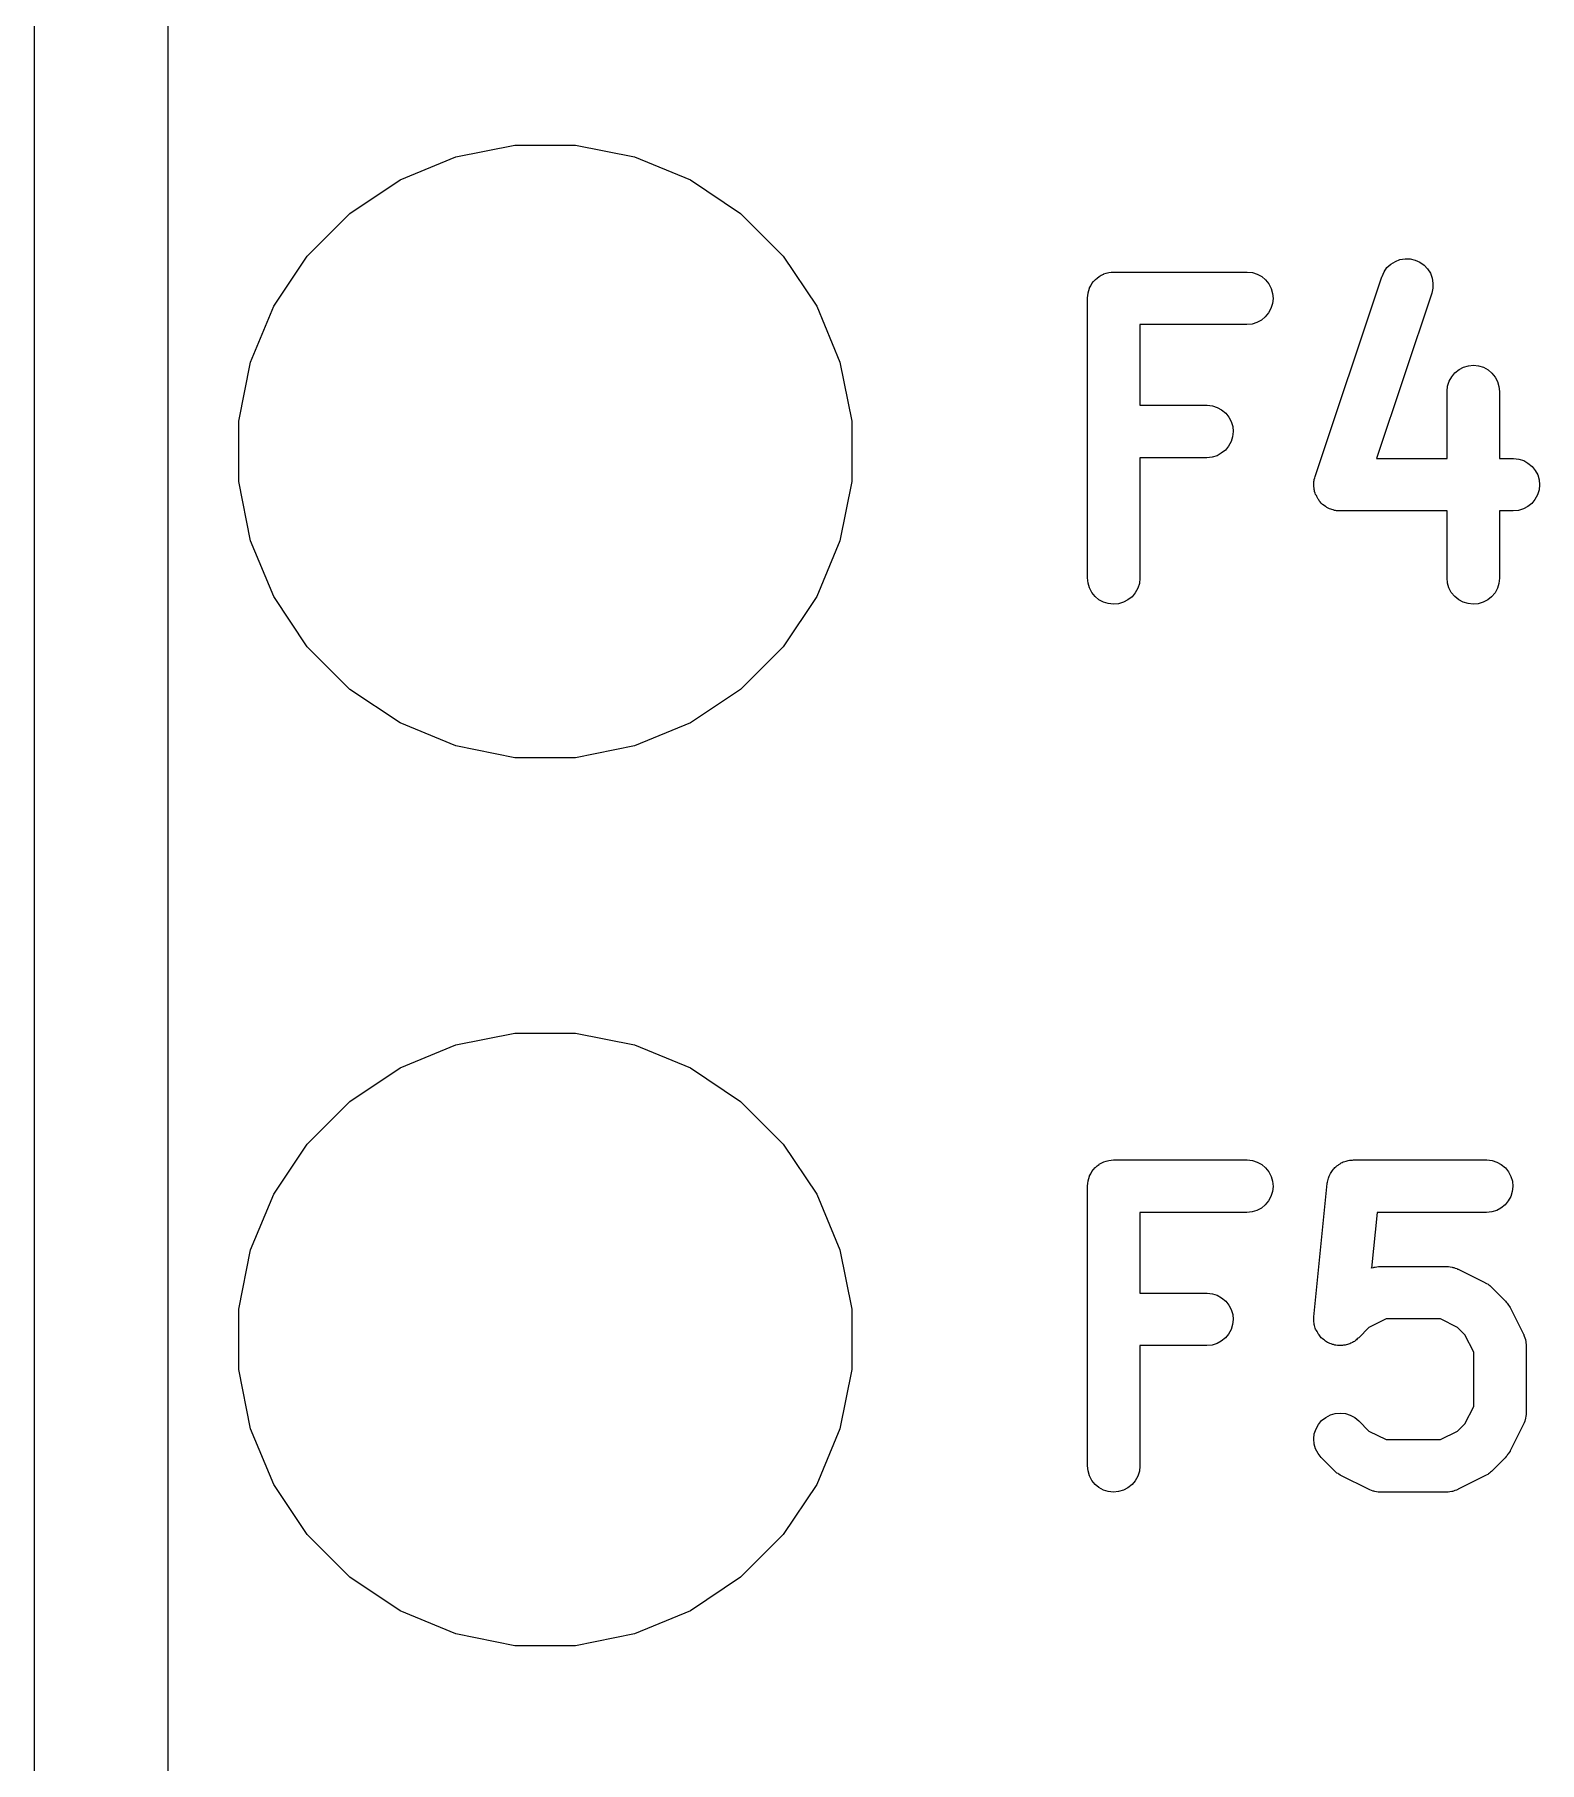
# Model space of a CAD drawing. Extents: x -557.2 to -539.1, y -88 to -54.6.
# Drawn here: x -557.238 to -552.934, y -72.508 to -67.565 of the extents above; entities that cross this region are included whole.
import ezdxf

# ---------------------------------------------------------------- set-up
doc = ezdxf.new("R2010")
doc.units = 0
doc.layers.add('BLACK', color=7, linetype='CONTINUOUS')

msp = doc.modelspace()

# ---------------------------------------------------------------- linework, layer by layer
at = {"layer": 'BLACK', "linetype": 'CONTINUOUS'}
for p, q in [((-557.238, -87.7984), (-557.238, -54.7972)), ((-556.857, -54.9783), (-556.857, -87.6173)), ((-556.033, -67.9152), (-555.864, -67.8815)), ((-555.864, -67.8815), (-555.691, -67.8815)), ((-555.691, -67.8815), (-555.522, -67.9152)), ((-556.192, -67.9812), (-556.033, -67.9152)), ((-555.522, -67.9152), (-555.362, -67.9812)), ((-556.336, -68.0771), (-556.192, -67.9812)), ((-555.362, -67.9812), (-555.219, -68.0771)), ((-556.458, -68.1992), (-556.336, -68.0771)), ((-555.219, -68.0771), (-555.097, -68.1992)), ((-556.554, -68.3427), (-556.458, -68.1992)), ((-555.097, -68.1992), (-555.001, -68.3427)), ((-553.346, -68.2142), (-553.333, -68.2091)), ((-553.333, -68.2091), (-553.318, -68.2068)), ((-553.318, -68.2068), (-553.304, -68.2073)), ((-553.304, -68.2073), (-553.289, -68.2106)), ((-553.289, -68.2106), (-553.276, -68.2167)), ((-554.199, -68.2617), (-554.193, -68.2572)), ((-554.193, -68.2569), (-554.187, -68.2537)), ((-554.193, -68.2571), (-554.193, -68.2569)), ((-554.193, -68.2572), (-554.193, -68.2571)), ((-554.187, -68.2537), (-554.18, -68.2504)), ((-554.18, -68.2502), (-554.173, -68.2482)), ((-554.18, -68.2503), (-554.18, -68.2502)), ((-554.18, -68.2504), (-554.18, -68.2503)), ((-554.173, -68.2482), (-554.166, -68.2461)), ((-554.166, -68.246), (-554.159, -68.2454)), ((-554.166, -68.2461), (-554.166, -68.246)), ((-554.166, -68.2461), (-554.166, -68.2461)), ((-554.159, -68.2454), (-554.152, -68.2447)), ((-554.152, -68.2447), (-553.771, -68.2447)), ((-553.771, -68.2447), (-553.77, -68.2447)), ((-553.77, -68.2447), (-553.755, -68.2463)), ((-553.755, -68.2463), (-553.741, -68.2508)), ((-553.741, -68.2508), (-553.728, -68.2578)), ((-553.728, -68.2578), (-553.717, -68.2672)), ((-553.575, -68.8293), (-553.385, -68.2579)), ((-553.385, -68.2579), (-553.384, -68.2569)), ((-553.384, -68.2569), (-553.378, -68.2436)), ((-553.378, -68.2436), (-553.37, -68.2318)), ((-553.37, -68.2318), (-553.359, -68.2218)), ((-553.359, -68.2218), (-553.346, -68.2142)), ((-553.276, -68.2167), (-553.264, -68.2252)), ((-553.264, -68.2252), (-553.254, -68.2359)), ((-553.254, -68.2359), (-553.246, -68.2483)), ((-553.246, -68.2483), (-553.241, -68.262)), ((-554.226, -68.3116), (-554.225, -68.3046)), ((-554.225, -68.3041), (-554.223, -68.2974)), ((-554.225, -68.3044), (-554.225, -68.3041)), ((-554.225, -68.3046), (-554.225, -68.3044)), ((-554.223, -68.2974), (-554.221, -68.2906)), ((-554.221, -68.2902), (-554.217, -68.2839)), ((-554.221, -68.2904), (-554.221, -68.2902)), ((-554.221, -68.2906), (-554.221, -68.2904)), ((-554.217, -68.2839), (-554.214, -68.2778)), ((-554.214, -68.2773), (-554.209, -68.2719)), ((-554.214, -68.2776), (-554.214, -68.2773)), ((-554.214, -68.2778), (-554.214, -68.2776)), ((-554.209, -68.2719), (-554.205, -68.2665)), ((-554.205, -68.2665), (-554.204, -68.2663)), ((-554.204, -68.2661), (-554.199, -68.2617)), ((-554.204, -68.2663), (-554.204, -68.2661)), ((-553.717, -68.2672), (-553.708, -68.2786)), ((-553.708, -68.2786), (-553.701, -68.2916)), ((-553.701, -68.2916), (-553.697, -68.3056)), ((-553.697, -68.3056), (-553.696, -68.3202)), ((-553.242, -68.3053), (-553.4, -68.778)), ((-553.239, -68.2911), (-553.242, -68.3053)), ((-553.241, -68.262), (-553.239, -68.2764)), ((-553.239, -68.2764), (-553.239, -68.2911)), ((-556.62, -68.5022), (-556.554, -68.3427)), ((-555.001, -68.3427), (-554.935, -68.5022)), ((-554.227, -68.3187), (-554.226, -68.3116)), ((-554.227, -68.3192), (-554.227, -68.3187)), ((-554.227, -68.3197), (-554.227, -68.3192)), ((-554.227, -68.3192), (-554.227, -68.3192)), ((-554.227, -68.3192), (-554.227, -68.3192)), ((-554.227, -69.1197), (-554.227, -68.3197)), ((-553.702, -68.3488), (-553.709, -68.3616)), ((-553.697, -68.3348), (-553.702, -68.3488)), ((-553.696, -68.3202), (-553.697, -68.3348)), ((-553.771, -68.3947), (-554.077, -68.3947)), ((-554.077, -68.3947), (-554.077, -68.6257)), ((-553.756, -68.3933), (-553.771, -68.3947)), ((-553.742, -68.389), (-553.756, -68.3933)), ((-553.729, -68.3822), (-553.742, -68.389)), ((-553.718, -68.3729), (-553.729, -68.3822)), ((-553.709, -68.3616), (-553.718, -68.3729)), ((-556.654, -68.6715), (-556.62, -68.5022)), ((-554.935, -68.5022), (-554.901, -68.6715)), ((-553.197, -68.5708), (-553.192, -68.5568)), ((-553.192, -68.5568), (-553.185, -68.544)), ((-553.185, -68.544), (-553.176, -68.5328)), ((-553.176, -68.5328), (-553.164, -68.5236)), ((-553.164, -68.5236), (-553.151, -68.5168)), ((-553.151, -68.5168), (-553.137, -68.5127)), ((-553.137, -68.5127), (-553.123, -68.5114)), ((-553.123, -68.5114), (-553.108, -68.5129)), ((-553.108, -68.5129), (-553.094, -68.5172)), ((-553.094, -68.5172), (-553.081, -68.5242)), ((-553.081, -68.5242), (-553.07, -68.5335)), ((-553.07, -68.5335), (-553.061, -68.5449)), ((-553.061, -68.5449), (-553.054, -68.5578)), ((-553.198, -68.5853), (-553.197, -68.5708)), ((-553.198, -68.5864), (-553.198, -68.5853)), ((-553.198, -68.778), (-553.198, -68.5864)), ((-553.054, -68.5578), (-553.05, -68.5718)), ((-553.05, -68.5718), (-553.048, -68.5864)), ((-553.048, -68.5864), (-553.048, -68.778)), ((-554.077, -68.6257), (-553.885, -68.6257)), ((-553.885, -68.6257), (-553.884, -68.6257)), ((-553.884, -68.6257), (-553.869, -68.6273)), ((-553.869, -68.6273), (-553.856, -68.6317)), ((-553.856, -68.6317), (-553.843, -68.6388)), ((-553.843, -68.6388), (-553.831, -68.6482)), ((-553.831, -68.6482), (-553.822, -68.6596)), ((-556.654, -68.8441), (-556.654, -68.6715)), ((-554.901, -68.6715), (-554.901, -68.8441)), ((-553.822, -68.6596), (-553.816, -68.6726)), ((-553.816, -68.6726), (-553.811, -68.6866)), ((-553.81, -68.7012), (-553.812, -68.7157)), ((-553.811, -68.6866), (-553.81, -68.7012)), ((-553.832, -68.7539), (-553.844, -68.7631)), ((-553.823, -68.7426), (-553.832, -68.7539)), ((-553.816, -68.7297), (-553.823, -68.7426)), ((-553.812, -68.7157), (-553.816, -68.7297)), ((-553.885, -68.7757), (-554.077, -68.7757)), ((-554.077, -68.7757), (-554.077, -69.1197)), ((-553.87, -68.7742), (-553.885, -68.7757)), ((-553.856, -68.77), (-553.87, -68.7742)), ((-553.844, -68.7631), (-553.856, -68.77)), ((-553.4, -68.778), (-553.198, -68.778)), ((-553.048, -68.778), (-553.009, -68.778)), ((-553.009, -68.778), (-553.008, -68.778)), ((-553.008, -68.778), (-552.993, -68.7797)), ((-552.993, -68.7797), (-552.979, -68.7841)), ((-552.979, -68.7841), (-552.967, -68.7912)), ((-552.967, -68.7912), (-552.955, -68.8006)), ((-552.955, -68.8006), (-552.946, -68.812)), ((-556.62, -69.0134), (-556.654, -68.8441)), ((-554.901, -68.8441), (-554.935, -69.0134)), ((-553.579, -68.8436), (-553.578, -68.8408)), ((-553.579, -68.8481), (-553.579, -68.8436)), ((-553.579, -68.8525), (-553.579, -68.8481)), ((-553.579, -68.8554), (-553.579, -68.8525)), ((-553.578, -68.838), (-553.576, -68.8337)), ((-553.578, -68.8408), (-553.578, -68.838)), ((-553.576, -68.8337), (-553.575, -68.8293)), ((-552.946, -68.812), (-552.939, -68.8249)), ((-552.939, -68.8249), (-552.935, -68.839)), ((-552.935, -68.839), (-552.934, -68.8536)), ((-552.934, -68.8536), (-552.935, -68.8681)), ((-553.579, -68.8582), (-553.579, -68.8554)), ((-553.578, -68.8626), (-553.579, -68.8582)), ((-553.578, -68.8671), (-553.578, -68.8626)), ((-553.577, -68.8698), (-553.578, -68.8671)), ((-553.577, -68.8727), (-553.577, -68.8698)), ((-553.575, -68.8768), (-553.577, -68.8727)), ((-553.574, -68.8811), (-553.575, -68.8768)), ((-553.572, -68.8837), (-553.574, -68.8811)), ((-553.571, -68.8863), (-553.572, -68.8837)), ((-553.569, -68.8901), (-553.571, -68.8863)), ((-553.567, -68.8941), (-553.569, -68.8901)), ((-553.565, -68.8963), (-553.567, -68.8941)), ((-553.564, -68.8988), (-553.565, -68.8963)), ((-553.561, -68.902), (-553.564, -68.8988)), ((-553.558, -68.9055), (-553.561, -68.902)), ((-552.947, -68.895), (-552.956, -68.9063)), ((-552.94, -68.8821), (-552.947, -68.895)), ((-552.935, -68.8681), (-552.94, -68.8821)), ((-553.556, -68.9074), (-553.558, -68.9055)), ((-553.554, -68.9094), (-553.556, -68.9074)), ((-553.55, -68.912), (-553.554, -68.9094)), ((-553.546, -68.9149), (-553.55, -68.912)), ((-553.544, -68.9163), (-553.546, -68.9149)), ((-553.542, -68.918), (-553.544, -68.9163)), ((-553.538, -68.9198), (-553.542, -68.918)), ((-553.534, -68.922), (-553.538, -68.9198)), ((-553.531, -68.9228), (-553.534, -68.922)), ((-553.528, -68.924), (-553.531, -68.9228)), ((-553.524, -68.925), (-553.528, -68.924)), ((-553.52, -68.9264), (-553.524, -68.925)), ((-553.517, -68.9267), (-553.52, -68.9264)), ((-553.514, -68.9274), (-553.517, -68.9267)), ((-553.51, -68.9275), (-553.514, -68.9274)), ((-553.505, -68.928), (-553.51, -68.9275)), ((-553.504, -68.928), (-553.505, -68.928)), ((-553.198, -68.928), (-553.504, -68.928)), ((-553.198, -69.1197), (-553.198, -68.928)), ((-553.009, -68.928), (-553.048, -68.928)), ((-553.048, -68.928), (-553.048, -69.1197)), ((-552.994, -68.9266), (-553.009, -68.928)), ((-552.98, -68.9224), (-552.994, -68.9266)), ((-552.967, -68.9155), (-552.98, -68.9224)), ((-552.956, -68.9063), (-552.967, -68.9155)), ((-556.554, -69.1729), (-556.62, -69.0134)), ((-554.935, -69.0134), (-555.001, -69.1729)), ((-554.225, -69.1343), (-554.227, -69.1197)), ((-554.221, -69.1483), (-554.225, -69.1343)), ((-554.214, -69.1612), (-554.221, -69.1483)), ((-554.083, -69.1492), (-554.09, -69.1621)), ((-554.078, -69.1353), (-554.083, -69.1492)), ((-554.077, -69.1208), (-554.078, -69.1353)), ((-554.077, -69.1197), (-554.077, -69.1208)), ((-553.197, -69.1343), (-553.198, -69.1197)), ((-553.193, -69.1483), (-553.197, -69.1343)), ((-553.186, -69.1612), (-553.193, -69.1483)), ((-553.054, -69.1492), (-553.061, -69.1621)), ((-553.05, -69.1353), (-553.054, -69.1492)), ((-553.048, -69.1208), (-553.05, -69.1353)), ((-553.048, -69.1197), (-553.048, -69.1208)), ((-556.458, -69.3164), (-556.554, -69.1729)), ((-555.001, -69.1729), (-555.097, -69.3164)), ((-554.205, -69.1726), (-554.214, -69.1612)), ((-554.194, -69.1819), (-554.205, -69.1726)), ((-554.181, -69.1888), (-554.194, -69.1819)), ((-554.167, -69.1932), (-554.181, -69.1888)), ((-554.152, -69.1947), (-554.167, -69.1932)), ((-554.138, -69.1934), (-554.152, -69.1947)), ((-554.124, -69.1892), (-554.138, -69.1934)), ((-554.111, -69.1825), (-554.124, -69.1892)), ((-554.099, -69.1733), (-554.111, -69.1825)), ((-554.09, -69.1621), (-554.099, -69.1733)), ((-553.176, -69.1726), (-553.186, -69.1612)), ((-553.165, -69.1819), (-553.176, -69.1726)), ((-553.152, -69.1888), (-553.165, -69.1819)), ((-553.138, -69.1932), (-553.152, -69.1888)), ((-553.124, -69.1947), (-553.138, -69.1932)), ((-553.109, -69.1934), (-553.124, -69.1947)), ((-553.095, -69.1892), (-553.109, -69.1934)), ((-553.082, -69.1825), (-553.095, -69.1892)), ((-553.071, -69.1733), (-553.082, -69.1825)), ((-553.061, -69.1621), (-553.071, -69.1733)), ((-556.336, -69.4385), (-556.458, -69.3164)), ((-555.097, -69.3164), (-555.219, -69.4385)), ((-556.192, -69.5344), (-556.336, -69.4385)), ((-555.219, -69.4385), (-555.362, -69.5344)), ((-556.033, -69.6004), (-556.192, -69.5344)), ((-555.362, -69.5344), (-555.522, -69.6004)), ((-555.864, -69.6341), (-556.033, -69.6004)), ((-555.691, -69.6341), (-555.864, -69.6341)), ((-555.522, -69.6004), (-555.691, -69.6341)), ((-556.033, -70.4552), (-555.864, -70.4215)), ((-555.864, -70.4215), (-555.691, -70.4215)), ((-555.691, -70.4215), (-555.522, -70.4552)), ((-556.192, -70.5212), (-556.033, -70.4552)), ((-555.522, -70.4552), (-555.362, -70.5212)), ((-556.336, -70.6171), (-556.192, -70.5212)), ((-555.362, -70.5212), (-555.219, -70.6171)), ((-556.458, -70.7392), (-556.336, -70.6171)), ((-555.219, -70.6171), (-555.097, -70.7392)), ((-556.554, -70.8827), (-556.458, -70.7392)), ((-555.097, -70.7392), (-555.001, -70.8827)), ((-554.223, -70.8374), (-554.221, -70.8306)), ((-554.221, -70.8302), (-554.217, -70.8239)), ((-554.221, -70.8304), (-554.221, -70.8302)), ((-554.221, -70.8306), (-554.221, -70.8304)), ((-554.217, -70.8239), (-554.214, -70.8178)), ((-554.214, -70.8173), (-554.209, -70.8119)), ((-554.214, -70.8176), (-554.214, -70.8173)), ((-554.214, -70.8178), (-554.214, -70.8176)), ((-554.209, -70.8119), (-554.205, -70.8065)), ((-554.205, -70.8065), (-554.204, -70.8063)), ((-554.204, -70.8061), (-554.199, -70.8017)), ((-554.204, -70.8063), (-554.204, -70.8061)), ((-554.199, -70.8017), (-554.193, -70.7972)), ((-554.193, -70.7969), (-554.187, -70.7937)), ((-554.193, -70.7971), (-554.193, -70.7969)), ((-554.193, -70.7972), (-554.193, -70.7971)), ((-554.187, -70.7937), (-554.18, -70.7904)), ((-554.18, -70.7902), (-554.173, -70.7882)), ((-554.18, -70.7903), (-554.18, -70.7902)), ((-554.18, -70.7904), (-554.18, -70.7903)), ((-554.173, -70.7882), (-554.166, -70.7861)), ((-554.166, -70.786), (-554.159, -70.7854)), ((-554.166, -70.7861), (-554.166, -70.786)), ((-554.166, -70.7861), (-554.166, -70.7861)), ((-554.159, -70.7854), (-554.152, -70.7847)), ((-554.152, -70.7847), (-553.771, -70.7847)), ((-553.771, -70.7847), (-553.77, -70.7847)), ((-553.77, -70.7847), (-553.755, -70.7863)), ((-553.755, -70.7863), (-553.741, -70.7908)), ((-553.741, -70.7908), (-553.728, -70.7978)), ((-553.728, -70.7978), (-553.717, -70.8072)), ((-553.717, -70.8072), (-553.708, -70.8186)), ((-553.708, -70.8186), (-553.701, -70.8316)), ((-553.536, -70.8338), (-553.535, -70.8306)), ((-553.535, -70.8306), (-553.533, -70.8271)), ((-553.533, -70.8271), (-553.532, -70.8234)), ((-553.532, -70.8234), (-553.53, -70.8207)), ((-553.53, -70.8207), (-553.528, -70.8178)), ((-553.528, -70.8178), (-553.526, -70.8147)), ((-553.526, -70.8147), (-553.523, -70.8114)), ((-553.523, -70.8114), (-553.521, -70.8091)), ((-553.521, -70.8091), (-553.519, -70.8065)), ((-553.519, -70.8065), (-553.516, -70.804)), ((-553.516, -70.804), (-553.513, -70.8012)), ((-553.513, -70.8012), (-553.51, -70.7993)), ((-553.51, -70.7993), (-553.508, -70.7972)), ((-553.508, -70.7972), (-553.504, -70.7954)), ((-553.504, -70.7954), (-553.501, -70.7932)), ((-553.501, -70.7932), (-553.498, -70.7919)), ((-553.498, -70.7919), (-553.495, -70.7904)), ((-553.495, -70.7904), (-553.491, -70.7892)), ((-553.491, -70.7892), (-553.487, -70.7877)), ((-553.487, -70.7877), (-553.484, -70.7871)), ((-553.484, -70.7871), (-553.481, -70.7861)), ((-553.481, -70.7861), (-553.477, -70.7857)), ((-553.477, -70.7857), (-553.473, -70.785)), ((-553.473, -70.785), (-553.469, -70.785)), ((-553.469, -70.785), (-553.466, -70.7847)), ((-553.466, -70.7847), (-553.085, -70.7847)), ((-553.085, -70.7847), (-553.084, -70.7847)), ((-553.084, -70.7847), (-553.069, -70.7863)), ((-553.069, -70.7863), (-553.056, -70.7908)), ((-553.056, -70.7908), (-553.043, -70.7978)), ((-553.043, -70.7978), (-553.031, -70.8072)), ((-553.031, -70.8072), (-553.022, -70.8186)), ((-553.022, -70.8186), (-553.016, -70.8316)), ((-554.227, -70.8587), (-554.226, -70.8516)), ((-554.227, -70.8592), (-554.227, -70.8587)), ((-554.227, -70.8597), (-554.227, -70.8592)), ((-554.227, -70.8592), (-554.227, -70.8592)), ((-554.227, -70.8592), (-554.227, -70.8592)), ((-554.227, -71.6597), (-554.227, -70.8597)), ((-554.226, -70.8516), (-554.225, -70.8446)), ((-554.225, -70.8441), (-554.223, -70.8374)), ((-554.225, -70.8444), (-554.225, -70.8441)), ((-554.225, -70.8446), (-554.225, -70.8444)), ((-553.697, -70.8748), (-553.702, -70.8888)), ((-553.701, -70.8316), (-553.697, -70.8456)), ((-553.697, -70.8456), (-553.696, -70.8602)), ((-553.696, -70.8602), (-553.697, -70.8748)), ((-553.579, -71.2332), (-553.541, -70.8522)), ((-553.541, -70.8512), (-553.54, -70.8479)), ((-553.541, -70.8522), (-553.541, -70.8512)), ((-553.54, -70.8479), (-553.539, -70.8446)), ((-553.539, -70.8446), (-553.538, -70.8408)), ((-553.538, -70.8408), (-553.537, -70.8369)), ((-553.537, -70.8369), (-553.536, -70.8338)), ((-553.016, -70.8316), (-553.011, -70.8456)), ((-553.012, -70.8748), (-553.016, -70.8888)), ((-553.01, -70.8602), (-553.012, -70.8748)), ((-553.011, -70.8456), (-553.01, -70.8602)), ((-556.62, -71.0422), (-556.554, -70.8827)), ((-555.001, -70.8827), (-554.935, -71.0422)), ((-553.742, -70.929), (-553.756, -70.9333)), ((-553.729, -70.9222), (-553.742, -70.929)), ((-553.718, -70.9129), (-553.729, -70.9222)), ((-553.709, -70.9016), (-553.718, -70.9129)), ((-553.702, -70.8888), (-553.709, -70.9016)), ((-553.056, -70.929), (-553.07, -70.9333)), ((-553.044, -70.9222), (-553.056, -70.929)), ((-553.032, -70.9129), (-553.044, -70.9222)), ((-553.023, -70.9016), (-553.032, -70.9129)), ((-553.016, -70.8888), (-553.023, -70.9016)), ((-553.771, -70.9347), (-554.077, -70.9347)), ((-554.077, -70.9347), (-554.077, -71.1657)), ((-553.756, -70.9333), (-553.771, -70.9347)), ((-553.398, -70.9347), (-553.414, -71.0938)), ((-553.085, -70.9347), (-553.398, -70.9347)), ((-553.07, -70.9333), (-553.085, -70.9347)), ((-556.654, -71.2115), (-556.62, -71.0422)), ((-554.935, -71.0422), (-554.901, -71.2115)), ((-553.414, -71.0936), (-553.409, -71.0919)), ((-553.414, -71.0938), (-553.414, -71.0936)), ((-553.409, -71.0919), (-553.407, -71.0915)), ((-553.407, -71.0915), (-553.404, -71.0909)), ((-553.404, -71.0909), (-553.399, -71.0904)), ((-553.399, -71.0904), (-553.394, -71.0896)), ((-553.394, -71.0896), (-553.392, -71.0897)), ((-553.392, -71.0897), (-553.39, -71.0895)), ((-553.39, -71.0895), (-553.199, -71.0895)), ((-553.199, -71.0895), (-553.198, -71.0895)), ((-553.198, -71.0895), (-553.196, -71.0897)), ((-553.196, -71.0897), (-553.194, -71.0897)), ((-553.194, -71.0897), (-553.189, -71.0905)), ((-553.189, -71.0905), (-553.184, -71.0911)), ((-553.184, -71.0911), (-553.182, -71.0918)), ((-553.182, -71.0918), (-553.179, -71.0921)), ((-553.179, -71.0921), (-553.175, -71.094)), ((-553.175, -71.094), (-553.17, -71.0955)), ((-553.17, -71.0955), (-553.168, -71.0966)), ((-553.168, -71.0966), (-553.166, -71.0974)), ((-553.166, -71.0974), (-553.09, -71.1355)), ((-554.077, -71.1657), (-553.885, -71.1657)), ((-553.885, -71.1657), (-553.884, -71.1657)), ((-553.884, -71.1657), (-553.869, -71.1673)), ((-553.869, -71.1673), (-553.856, -71.1717)), ((-553.856, -71.1717), (-553.843, -71.1788)), ((-553.09, -71.1355), (-553.089, -71.136)), ((-553.089, -71.136), (-553.085, -71.1382)), ((-553.085, -71.1382), (-553.081, -71.1402)), ((-553.081, -71.1402), (-553.079, -71.1422)), ((-553.079, -71.1422), (-553.076, -71.1439)), ((-553.076, -71.1439), (-553.073, -71.1469)), ((-553.073, -71.1469), (-553.07, -71.1495)), ((-553.07, -71.1495), (-553.032, -71.1876)), ((-556.654, -71.3841), (-556.654, -71.2115)), ((-554.901, -71.2115), (-554.901, -71.3841)), ((-553.843, -71.1788), (-553.831, -71.1882)), ((-553.831, -71.1882), (-553.822, -71.1996)), ((-553.822, -71.1996), (-553.816, -71.2126)), ((-553.816, -71.2126), (-553.811, -71.2266)), ((-553.811, -71.2266), (-553.81, -71.2412)), ((-553.032, -71.1876), (-553.031, -71.1884)), ((-553.031, -71.1884), (-553.029, -71.1917)), ((-553.029, -71.1917), (-553.026, -71.1947)), ((-553.026, -71.1947), (-553.024, -71.1974)), ((-553.024, -71.1974), (-553.022, -71.1998)), ((-553.022, -71.1998), (-553.02, -71.2035)), ((-553.02, -71.2035), (-553.018, -71.2071)), ((-553.018, -71.2071), (-552.98, -71.2833)), ((-553.816, -71.2697), (-553.823, -71.2826)), ((-553.812, -71.2557), (-553.816, -71.2697)), ((-553.81, -71.2412), (-553.812, -71.2557)), ((-553.579, -71.2368), (-553.579, -71.2332)), ((-553.579, -71.2404), (-553.579, -71.2368)), ((-553.579, -71.2441), (-553.579, -71.2404)), ((-553.579, -71.2478), (-553.579, -71.2441)), ((-553.578, -71.2514), (-553.579, -71.2478)), ((-553.578, -71.255), (-553.578, -71.2514)), ((-553.577, -71.2585), (-553.578, -71.255)), ((-553.576, -71.2622), (-553.577, -71.2585)), ((-553.575, -71.2655), (-553.576, -71.2622)), ((-553.574, -71.269), (-553.575, -71.2655)), ((-553.572, -71.2723), (-553.574, -71.269)), ((-553.57, -71.2757), (-553.572, -71.2723)), ((-553.568, -71.2787), (-553.57, -71.2757)), ((-553.422, -71.2642), (-553.451, -71.2937)), ((-553.372, -71.2395), (-553.422, -71.2642)), ((-553.217, -71.2395), (-553.372, -71.2395)), ((-553.168, -71.2642), (-553.217, -71.2395)), ((-553.147, -71.2851), (-553.168, -71.2642)), ((-553.885, -71.3157), (-554.077, -71.3157)), ((-554.077, -71.3157), (-554.077, -71.6597)), ((-553.87, -71.3142), (-553.885, -71.3157)), ((-553.856, -71.31), (-553.87, -71.3142)), ((-553.844, -71.3031), (-553.856, -71.31)), ((-553.832, -71.2939), (-553.844, -71.3031)), ((-553.823, -71.2826), (-553.832, -71.2939)), ((-553.567, -71.2819), (-553.568, -71.2787)), ((-553.564, -71.2848), (-553.567, -71.2819)), ((-553.562, -71.2879), (-553.564, -71.2848)), ((-553.56, -71.2905), (-553.562, -71.2879)), ((-553.558, -71.2933), (-553.56, -71.2905)), ((-553.555, -71.2957), (-553.558, -71.2933)), ((-553.552, -71.2984), (-553.555, -71.2957)), ((-553.549, -71.3004), (-553.552, -71.2984)), ((-553.546, -71.3027), (-553.549, -71.3004)), ((-553.543, -71.3045), (-553.546, -71.3027)), ((-553.54, -71.3066), (-553.543, -71.3045)), ((-553.537, -71.308), (-553.54, -71.3066)), ((-553.533, -71.3097), (-553.537, -71.308)), ((-553.53, -71.3108), (-553.533, -71.3097)), ((-553.526, -71.3123), (-553.53, -71.3108)), ((-553.523, -71.313), (-553.526, -71.3123)), ((-553.519, -71.3141), (-553.523, -71.313)), ((-553.516, -71.3145), (-553.519, -71.3141)), ((-553.512, -71.3152), (-553.516, -71.3145)), ((-553.508, -71.3153), (-553.512, -71.3152)), ((-553.505, -71.3157), (-553.508, -71.3153)), ((-553.501, -71.3153), (-553.505, -71.3157)), ((-553.497, -71.3154), (-553.501, -71.3153)), ((-553.494, -71.3147), (-553.497, -71.3154)), ((-553.49, -71.3144), (-553.494, -71.3147)), ((-553.487, -71.3133), (-553.49, -71.3144)), ((-553.483, -71.3126), (-553.487, -71.3133)), ((-553.48, -71.3113), (-553.483, -71.3126)), ((-553.476, -71.3103), (-553.48, -71.3113)), ((-553.473, -71.3086), (-553.476, -71.3103)), ((-553.469, -71.3072), (-553.473, -71.3086)), ((-553.466, -71.3052), (-553.469, -71.3072)), ((-553.463, -71.3036), (-553.466, -71.3052)), ((-553.46, -71.3012), (-553.463, -71.3036)), ((-553.457, -71.2992), (-553.46, -71.3012)), ((-553.455, -71.2967), (-553.457, -71.2992)), ((-553.452, -71.2944), (-553.455, -71.2967)), ((-553.451, -71.2937), (-553.452, -71.2944)), ((-553.122, -71.3346), (-553.147, -71.2851)), ((-552.98, -71.2833), (-552.979, -71.2842)), ((-552.979, -71.2842), (-552.979, -71.2863)), ((-552.979, -71.2863), (-552.978, -71.2883)), ((-552.978, -71.2883), (-552.976, -71.2932)), ((-552.976, -71.2932), (-552.974, -71.298)), ((-552.974, -71.298), (-552.974, -71.3002)), ((-552.974, -71.3002), (-552.973, -71.3023)), ((-552.973, -71.3023), (-552.973, -71.3074)), ((-552.973, -71.3074), (-552.972, -71.3124)), ((-552.972, -71.3124), (-552.972, -71.3147)), ((-552.972, -71.3147), (-552.972, -71.3168)), ((-552.972, -71.3168), (-552.972, -71.5073)), ((-553.122, -71.4896), (-553.122, -71.3346)), ((-556.62, -71.5534), (-556.654, -71.3841)), ((-554.901, -71.3841), (-554.935, -71.5534)), ((-553.557, -71.5301), (-553.545, -71.5209)), ((-553.545, -71.5209), (-553.532, -71.5141)), ((-553.532, -71.5141), (-553.518, -71.5099)), ((-553.518, -71.5099), (-553.504, -71.5085)), ((-553.504, -71.5085), (-553.489, -71.51)), ((-553.489, -71.51), (-553.475, -71.5143)), ((-553.475, -71.5143), (-553.462, -71.5212)), ((-553.462, -71.5212), (-553.451, -71.5305)), ((-553.147, -71.5391), (-553.122, -71.4896)), ((-552.973, -71.5178), (-552.974, -71.5229)), ((-552.974, -71.5229), (-552.974, -71.525)), ((-552.972, -71.5128), (-552.973, -71.5178)), ((-552.972, -71.5073), (-552.972, -71.5084)), ((-552.972, -71.5084), (-552.972, -71.5106)), ((-552.972, -71.5106), (-552.972, -71.5128)), ((-556.554, -71.7129), (-556.62, -71.5534)), ((-554.935, -71.5534), (-555.001, -71.7129)), ((-553.579, -71.5827), (-553.578, -71.5682)), ((-553.578, -71.5682), (-553.573, -71.5542)), ((-553.573, -71.5542), (-553.566, -71.5414)), ((-553.566, -71.5414), (-553.557, -71.5301)), ((-553.451, -71.5305), (-553.422, -71.56)), ((-553.422, -71.56), (-553.372, -71.5847)), ((-553.217, -71.5847), (-553.168, -71.56)), ((-553.168, -71.56), (-553.147, -71.5391)), ((-552.98, -71.5409), (-553.018, -71.6171)), ((-552.979, -71.5388), (-552.98, -71.5409)), ((-552.978, -71.5369), (-552.979, -71.5388)), ((-552.976, -71.532), (-552.978, -71.5369)), ((-552.975, -71.5272), (-552.976, -71.532)), ((-552.974, -71.525), (-552.975, -71.5272)), ((-553.578, -71.5973), (-553.579, -71.5827)), ((-553.574, -71.6114), (-553.578, -71.5973)), ((-553.567, -71.6244), (-553.574, -71.6114)), ((-553.372, -71.5847), (-553.217, -71.5847)), ((-553.021, -71.6215), (-553.023, -71.6252)), ((-553.018, -71.618), (-553.021, -71.6215)), ((-553.018, -71.6171), (-553.018, -71.618)), ((-554.225, -71.6743), (-554.227, -71.6597)), ((-554.077, -71.6608), (-554.078, -71.6753)), ((-554.077, -71.6597), (-554.077, -71.6608)), ((-553.558, -71.6358), (-553.567, -71.6244)), ((-553.557, -71.6365), (-553.558, -71.6358)), ((-553.519, -71.6746), (-553.557, -71.6365)), ((-553.032, -71.6365), (-553.07, -71.6746)), ((-553.029, -71.6333), (-553.032, -71.6365)), ((-553.026, -71.6303), (-553.029, -71.6333)), ((-553.025, -71.6276), (-553.026, -71.6303)), ((-553.023, -71.6252), (-553.025, -71.6276)), ((-556.458, -71.8564), (-556.554, -71.7129)), ((-555.001, -71.7129), (-555.097, -71.8564)), ((-554.221, -71.6883), (-554.225, -71.6743)), ((-554.214, -71.7012), (-554.221, -71.6883)), ((-554.205, -71.7126), (-554.214, -71.7012)), ((-554.194, -71.7219), (-554.205, -71.7126)), ((-554.099, -71.7133), (-554.111, -71.7225)), ((-554.09, -71.7021), (-554.099, -71.7133)), ((-554.083, -71.6893), (-554.09, -71.7021)), ((-554.078, -71.6753), (-554.083, -71.6893)), ((-553.516, -71.6773), (-553.519, -71.6746)), ((-553.513, -71.6803), (-553.516, -71.6773)), ((-553.51, -71.682), (-553.513, -71.6803)), ((-553.508, -71.6839), (-553.51, -71.682)), ((-553.504, -71.6859), (-553.508, -71.6839)), ((-553.5, -71.6882), (-553.504, -71.6859)), ((-553.5, -71.6887), (-553.5, -71.6882)), ((-553.423, -71.7268), (-553.5, -71.6887)), ((-553.09, -71.6887), (-553.166, -71.7268)), ((-553.086, -71.6864), (-553.09, -71.6887)), ((-553.082, -71.6845), (-553.086, -71.6864)), ((-553.08, -71.6826), (-553.082, -71.6845)), ((-553.077, -71.6809), (-553.08, -71.6826)), ((-553.074, -71.678), (-553.077, -71.6809)), ((-553.071, -71.6754), (-553.074, -71.678)), ((-553.07, -71.6746), (-553.071, -71.6754)), ((-554.181, -71.7288), (-554.194, -71.7219)), ((-554.167, -71.7332), (-554.181, -71.7288)), ((-554.152, -71.7347), (-554.167, -71.7332)), ((-554.138, -71.7334), (-554.152, -71.7347)), ((-554.124, -71.7292), (-554.138, -71.7334)), ((-554.111, -71.7225), (-554.124, -71.7292)), ((-553.421, -71.7276), (-553.423, -71.7268)), ((-553.419, -71.7286), (-553.421, -71.7276)), ((-553.414, -71.7302), (-553.419, -71.7286)), ((-553.41, -71.732), (-553.414, -71.7302)), ((-553.408, -71.7324), (-553.41, -71.732)), ((-553.405, -71.7331), (-553.408, -71.7324)), ((-553.4, -71.7336), (-553.405, -71.7331)), ((-553.395, -71.7345), (-553.4, -71.7336)), ((-553.393, -71.7345), (-553.395, -71.7345)), ((-553.391, -71.7347), (-553.393, -71.7345)), ((-553.39, -71.7347), (-553.391, -71.7347)), ((-553.199, -71.7347), (-553.39, -71.7347)), ((-553.197, -71.7345), (-553.199, -71.7347)), ((-553.195, -71.7346), (-553.197, -71.7345)), ((-553.19, -71.7338), (-553.195, -71.7346)), ((-553.185, -71.7333), (-553.19, -71.7338)), ((-553.183, -71.7326), (-553.185, -71.7333)), ((-553.18, -71.7323), (-553.183, -71.7326)), ((-553.176, -71.7305), (-553.18, -71.7323)), ((-553.171, -71.729), (-553.176, -71.7305)), ((-553.169, -71.728), (-553.171, -71.729)), ((-553.167, -71.7272), (-553.169, -71.728)), ((-553.166, -71.7268), (-553.167, -71.7272)), ((-556.336, -71.9785), (-556.458, -71.8564)), ((-555.097, -71.8564), (-555.219, -71.9785)), ((-556.192, -72.0744), (-556.336, -71.9785)), ((-555.219, -71.9785), (-555.362, -72.0744)), ((-556.033, -72.1404), (-556.192, -72.0744)), ((-555.362, -72.0744), (-555.522, -72.1404)), ((-555.864, -72.1741), (-556.033, -72.1404)), ((-555.522, -72.1404), (-555.691, -72.1741)), ((-555.691, -72.1741), (-555.864, -72.1741))]:
    msp.add_line(p, q, dxfattribs=at)

doc.saveas('drawing.dxf')
